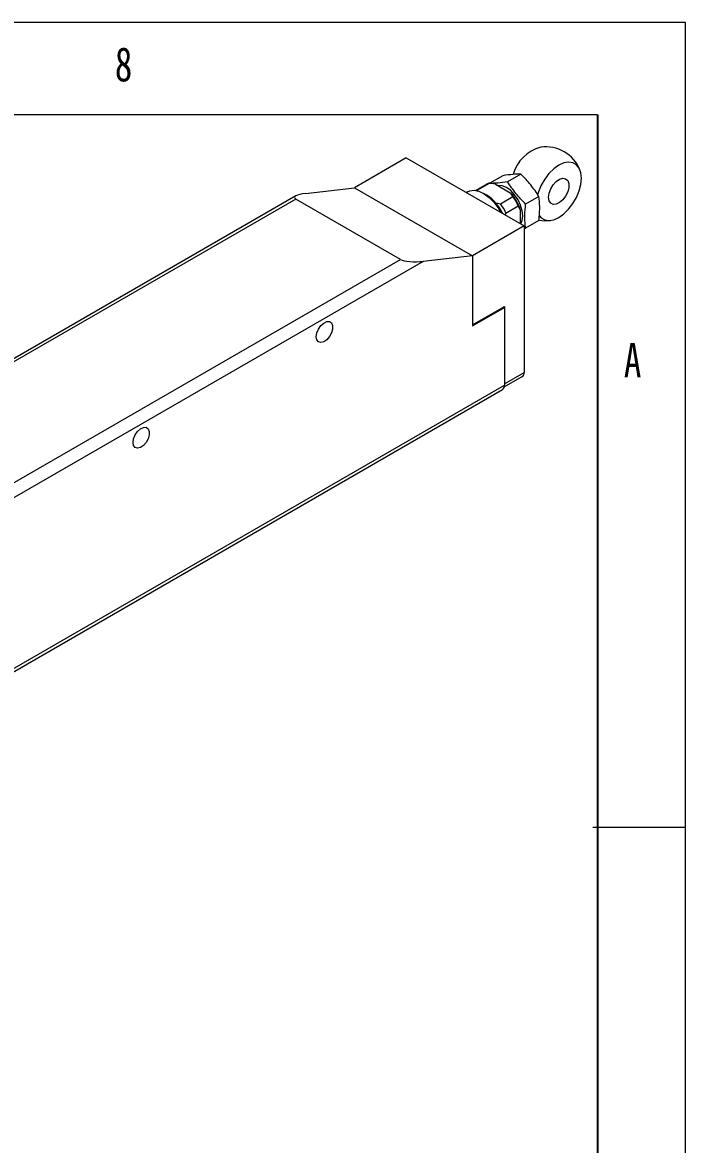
# Model space of a CAD drawing. Header units: millimetres. Extents: x 5 to 415, y -41 to 292.
# Drawn here: x 379.2 to 415, y 231.4 to 292 of the extents above; entities that cross this region are included whole.
import ezdxf

# ---------------------------------------------------------------- set-up
doc = ezdxf.new("R2010")
doc.units = ezdxf.units.MM
doc.layers.add('NOTES', color=7, linetype='Continuous')
doc.styles.add('SLDTEXTSTYLE2', font='TXT', dxfattribs={"width": 0.75})

msp = doc.modelspace()

# ---------------------------------------------------------------- linework, layer by layer
at = {"color": 7, "linetype": 'Continuous', "lineweight": 18}
for p, q in [((415, 292), (5, 292)), ((415, 5), (415, 292)), ((410.25, 287), (10, 287)), ((399.914, 284.681), (397.121, 283.069)), ((399.914, 284.681), (406.278, 281.008)), ((404.256, 283.255), (403.672, 282.918)), ((403.743, 282.928), (404.414, 283.315)), ((404.736, 283.252), (404.414, 283.315)), ((405.136, 283.718), (404.433, 283.312)), ((404.736, 283.252), (405.562, 282.775)), ((406.108, 283.805), (405.388, 283.389)), ((393.948, 282.63), (373.577, 270.87)), ((394.47, 282.762), (397.121, 283.068)), ((397.121, 283.068), (397.121, 283.069)), ((397.121, 283.069), (403.485, 279.395)), ((397.121, 283.068), (403.485, 279.394)), ((403.216, 282.848), (403.153, 282.812)), ((403.743, 282.928), (403.78, 282.865)), ((404.263, 282.66), (404.087, 282.762)), ((405.672, 282.589), (405.562, 282.775)), ((399.596, 279.19), (393.939, 282.456)), ((404.678, 282.265), (405, 282.202)), ((405, 282.202), (405.672, 282.589)), ((405.291, 281.698), (405.962, 282.086)), ((406.068, 281.898), (405.962, 282.086)), ((407.081, 282.595), (406.36, 282.179)), ((405.291, 281.698), (405.256, 281.598)), ((406.068, 281.898), (406.068, 281.129)), ((406.278, 281.008), (403.485, 279.395)), ((406.278, 281.008), (406.278, 273.087)), ((406.278, 280.872), (406.36, 280.883)), ((407.081, 281.299), (406.36, 280.883)), ((403.485, 279.394), (400.834, 279.088)), ((403.485, 279.395), (403.485, 275.651)), ((403.485, 279.394), (403.485, 275.597)), ((403.485, 275.651), (405.218, 276.651)), ((403.485, 275.597), (405.218, 276.597)), ((405.218, 276.597), (405.171, 276.624)), ((405.218, 276.651), (405.218, 272.475)), ((405.218, 276.597), (405.218, 272.392)), ((405.218, 272.475), (406.278, 273.087)), ((357.948, 245.104), (405.218, 272.392)), ((405.207, 272.3), (406.175, 272.858)), ((357.844, 244.875), (405.114, 272.163)), ((415, 248.5), (410, 248.5))]:
    msp.add_line(p, q, dxfattribs=at)
at = {"color": 8, "linetype": 'Continuous', "lineweight": 18}
for p, q in [((393.939, 282.456), (373.577, 270.701)), ((400.834, 279.088), (373.475, 263.295)), ((373.577, 264.17), (399.596, 279.19))]:
    msp.add_line(p, q, dxfattribs=at)
at = {"color": 7, "linetype": 'Continuous', "lineweight": 18, "flags": 128}
for points in [[(407.085, 281.561), (407.195, 281.437), (407.389, 281.325), (407.621, 281.291), (407.88, 281.336), (408.152, 281.457), (408.425, 281.65), (408.684, 281.904), (408.916, 282.207), (409.11, 282.543), (409.256, 282.895), (409.346, 283.246), (409.377, 283.579), (409.346, 283.876), (409.256, 284.122), (409.11, 284.306), (408.916, 284.418), (408.684, 284.453), (408.425, 284.408), (408.152, 284.286), (407.88, 284.093), (407.621, 283.839), (407.389, 283.537), (407.195, 283.201), (407.049, 282.848), (407.001, 282.688)], [(407.604, 282.555), (407.634, 282.778), (407.72, 283.011), (407.852, 283.229), (408.018, 283.408), (408.197, 283.529), (408.372, 283.578), (408.523, 283.552), (408.634, 283.451), (408.693, 283.288), (408.693, 283.08), (408.634, 282.849), (408.523, 282.62), (408.372, 282.419), (408.197, 282.267), (408.018, 282.181), (407.852, 282.169), (407.72, 282.233), (407.634, 282.367), (407.604, 282.555)], [(403.216, 282.848), (403.34, 282.901), (403.577, 282.928), (403.838, 282.876), (404.113, 282.746), (404.386, 282.546), (404.644, 282.286), (404.874, 281.978), (405.015, 281.737)], [(403.692, 282.914), (403.701, 282.917), (403.743, 282.928)], [(406.208, 281.545), (406.178, 281.827), (406.089, 282.124), (405.949, 282.416), (405.766, 282.684), (405.553, 282.909), (405.324, 283.076), (405.095, 283.173), (404.882, 283.194), (404.844, 283.19)], [(406.096, 281.113), (406.178, 281.298), (406.208, 281.545)], [(407.079, 281.314), (407.387, 281.281), (407.715, 281.298)], [(395.053, 275.016), (395.083, 275.218), (395.168, 275.427), (395.298, 275.615), (395.454, 275.756), (395.616, 275.832), (395.761, 275.832), (395.871, 275.757), (395.929, 275.616), (395.929, 275.428), (395.871, 275.22), (395.761, 275.018), (395.616, 274.85), (395.454, 274.74), (395.298, 274.701), (395.168, 274.739), (395.083, 274.849), (395.053, 275.016)], [(385.154, 269.301), (385.183, 269.503), (385.269, 269.712), (385.399, 269.9), (385.555, 270.041), (385.716, 270.117), (385.862, 270.118), (385.971, 270.042), (386.03, 269.901), (386.03, 269.714), (385.971, 269.505), (385.862, 269.303), (385.716, 269.136), (385.555, 269.025), (385.399, 268.986), (385.269, 269.024), (385.183, 269.134), (385.154, 269.301)]]:
    msp.add_lwpolyline(points, dxfattribs=at)
at = {"color": 7, "linetype": 'Continuous', "lineweight": 18}
for centre, radius, start, end in [((407.756, 283.176), 2.165, 105.57117, 163.56863), ((407.445, 283.28), 2, 22.24024, 97.76513), ((404.525, 282.786), 0.541, 101.82174, 119.8766), ((403.101, 280.801), 2.192, 23.73398, 57.97148), ((403.779, 281.161), 2.405, 17.84358, 42.15642), ((402.812, 280.603), 2.71, 23.84551, 36.15449), ((403.484, 280.991), 2.71, 23.84551, 36.15449), ((406.033, 273.06), 0.246, 305.01333, 6.29885), ((404.98, 272.362), 0.24, 304.05635, 7.25583)]:
    msp.add_arc(centre, radius, start, end, dxfattribs=at)
for centre, start_param, end_param in [((394.823, 282.558), 1.946279, 3.517075), ((400.48, 279.292), 3.517075, 5.087872)]:
    msp.add_ellipse(centre, major_axis=(0.952, 0.02), ratio=0.238752, start_param=start_param, end_param=end_param, dxfattribs=at)
for points, knots in [([(405.388, 283.389), (405.207, 283.363), (404.843, 283.31), (404.559, 283.305), (404.415, 283.302)], [0, 0, 0, 0, 0.495216, 1, 1, 1, 1]), ([(406.108, 283.805), (405.968, 283.802), (405.684, 283.796), (405.32, 283.744), (405.136, 283.718)], [0, 0, 0, 0, 0.495216, 1, 1, 1, 1]), ([(406.36, 282.179), (406.18, 282.367), (405.815, 282.747), (405.531, 283.173), (405.388, 283.389)], [0, 0, 0, 0, 0.495216, 1, 1, 1, 1]), ([(407.081, 282.595), (406.94, 282.806), (406.656, 283.233), (406.292, 283.613), (406.108, 283.805)], [0, 0, 0, 0, 0.495216, 1, 1, 1, 1]), ([(406.36, 280.883), (406.354, 280.934), (406.328, 281.16), (406.307, 281.582), (406.342, 281.979), (406.36, 282.179)], [0, 0, 0, 0, 0.126972, 0.560077, 1, 1, 1, 1]), ([(407.081, 281.299), (407.087, 281.357), (407.113, 281.613), (407.134, 282.059), (407.098, 282.416), (407.081, 282.595)], [0, 0, 0, 0, 0.126972, 0.560077, 1, 1, 1, 1])]:
    msp.add_open_spline(points, degree=3, knots=knots, dxfattribs=at)
at = {"layer": 'NOTES', "color": 7}
msp.add_line((410.25, 287), (410.25, 10), dxfattribs=at)

# ---------------------------------------------------------------- texts
at = {"color": 7, "linetype": 'Continuous', "lineweight": 0, "char_height": 1.852, "attachment_point": 1, "style": 'SLDTEXTSTYLE2'}
for s, insert in [('8', (384.167, 290.668)), ('A', (411.667, 274.668))]:
    msp.add_mtext(s, dxfattribs=dict(at, insert=insert))

doc.saveas('drawing.dxf')
